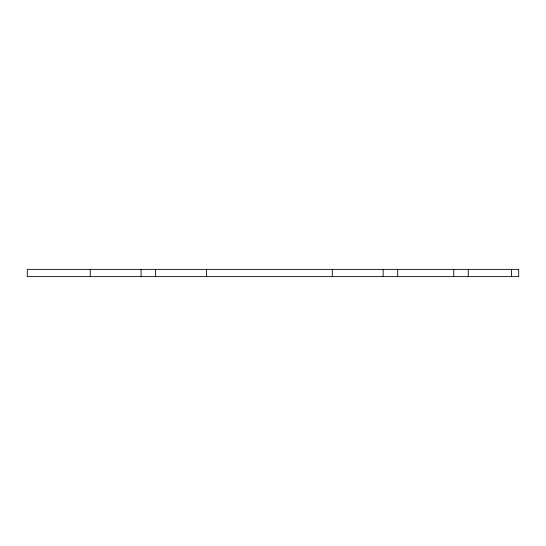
<?xml version="1.0" encoding="UTF-8"?>
<svg xmlns="http://www.w3.org/2000/svg" width="546" height="546" viewBox="0 0 546 546"><rect width="100%" height="100%" fill="white"/><g stroke="black" fill="none" stroke-linecap="round" stroke-linejoin="round"><path stroke-width="0.82" d="M511.438 269.369L511.438 276.631M468.27 269.369L468.27 276.631M453.746 269.369L453.746 276.631M397.665 269.369L397.665 276.631M383.142 269.369L383.142 276.631M332.309 269.369L332.309 276.631M206.429 269.369L206.429 276.631M155.596 269.369L155.596 276.631M141.073 269.369L141.073 276.631M90.24 269.369L90.24 276.631M518.7 269.369L27.3 269.369L27.3 276.631L518.7 276.631L518.7 269.369"/></g></svg>
